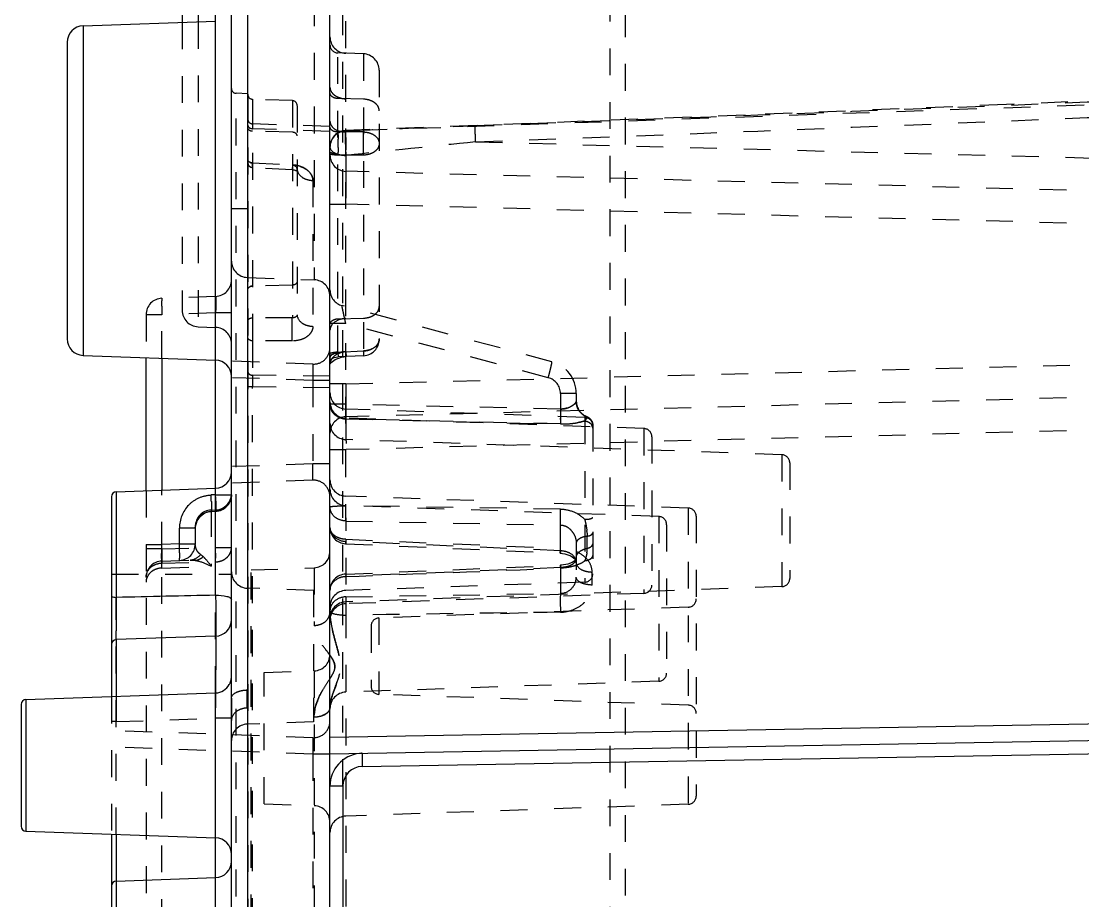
# Model space of a CAD drawing. Header units: millimetres. Extents: x -1265 to 1982, y -12197 to 1934.
# Drawn here: x 501.8 to 566.4, y -27.3 to 26.3 of the extents above; entities that cross this region are included whole.
import ezdxf

# ---------------------------------------------------------------- set-up
doc = ezdxf.new("R2010")
doc.units = ezdxf.units.MM
doc.header["$LTSCALE"] = 16.335
doc.linetypes.add('HIDDEN', pattern=[0.2, 0.1, -0.1])
doc.layers.get('0').update_dxf_attribs({"linetype": 'CONTINUOUS'})
doc.layers.add('DEFAULT_2', color=8, linetype='HIDDEN')

msp = doc.modelspace()

# ---------------------------------------------------------------- linework, layer by layer
at = {"color": 7, "linetype": 'Continuous'}
for p, q in [((520.598, -133.13), (520.598, 283.87)), ((514.598, -94.748), (514.598, 282.739)), ((515.572, 276.741), (515.572, -88.75)), ((512.563, 33.749), (512.563, 26.248)), ((513.633, -8.667), (513.633, 33.786)), ((511.598, 32.751), (511.598, 26.215)), ((505.563, 26.004), (513.633, 26.286)), ((505.563, 26.004), (505.563, 5.937)), ((504.598, 25.006), (504.598, 6.935)), ((505.563, 5.937), (513.633, 5.655)), ((509.398, -2.306), (509.398, 5.803)), ((510.363, 5.769), (510.363, -2.273)), ((507.587, -2.37), (513.633, -2.158)), ((507.587, -2.37), (507.587, -8.803)), ((507.298, -2.671), (507.298, -14.838)), ((513.633, -11.158), (507.587, -11.37)), ((502.087, -15.02), (513.633, -14.616)), ((513.633, -29.352), (513.633, -14.616)), ((501.798, -15.318), (501.798, -22.741)), ((502.087, -15.02), (502.087, -23.04)), ((597.633, -15.985), (520.598, -17.33)), ((520.598, -18.33), (597.633, -16.985)), ((522.563, -19.095), (597.633, -17.785)), ((521.384, -20.295), (520.598, -20.295)), ((521.384, -20.295), (521.384, -88.867)), ((502.087, -23.04), (513.633, -23.443)), ((507.298, -23.222), (507.298, -99.885)), ((507.587, -23.232), (507.587, -29.465)), ((507.587, -26.08), (513.633, -25.868))]:
    msp.add_line(p, q, dxfattribs=at)
for centre, radius, start, end in [((505.598, 25.005), 1, 92, 180), ((505.598, 6.936), 1, 180, 268), ((513.598, 4.655), 1, 0, 88), ((513.598, -1.159), 1, 272, 360), ((507.598, -2.669), 0.3, 92, 180), ((789.312, -10.833), 281.732, 179.58705, 179.73696), ((761.883, -10.737), 254.303, 179.73032, 179.89045), ((635.189, -10.545), 127.609, 179.8677, 180.1325), ((513.598, -10.159), 1, 272, 360), ((507.598, -11.669), 0.3, 91.99987, 179.99581), ((1577.192, -12.961), 1069.609, 179.96589, 180.099994), ((19.082, -12.218), 494.565, 359.72194, 359.88404), ((513.598, -13.617), 1, 272, 330.66667), ((502.098, -15.319), 0.3, 92, 180), ((522.598, -20.295), 2, 96.06644, 179.99492), ((522.584, -20.295), 1.2, 90.99676, 179.99676), ((502.098, -22.74), 0.3, 180, 268), ((513.598, -24.442), 1, 0, 88), ((513.598, -24.869), 1, 272, 360), ((507.598, -26.379), 0.3, 92, 180)]:
    msp.add_arc(centre, radius, start, end, dxfattribs=at)
for points, knots in [([(507.298, -8.718), (507.298, -8.73), (507.328, -8.759), (507.424, -8.793), (507.518, -8.802), (507.587, -8.803)], [0, 0, 0, 0, 0.120116, 0.339665, 1, 1, 1, 1]), ([(513.633, -8.667), (513.862, -8.669), (514.178, -8.696), (514.491, -8.79), (514.598, -8.875), (514.598, -8.913)], [0, 0, 0, 0, 0.670023, 0.888518, 1, 1, 1, 1]), ([(513.633, -8.667), (513.636, -8.816), (513.642, -9.117), (513.649, -9.561), (513.654, -9.984), (513.655, -10.365), (513.654, -10.647), (513.652, -10.836), (513.65, -10.948), (513.646, -11.033), (513.644, -11.102), (513.637, -11.132), (513.637, -11.159), (513.633, -11.159)], [0, 0, 0, 0, 0.180109, 0.361528, 0.534211, 0.689543, 0.819644, 0.873009, 0.917696, 0.9531, 0.978735, 0.99438, 1, 1, 1, 1]), ([(507.583, -11.229), (507.583, -11.203), (507.581, -11.074), (507.581, -10.945), (507.581, -10.841)], [0, 0, 0, 0, 0.195086, 1, 1, 1, 1]), ([(507.587, -11.37), (507.586, -11.37), (507.588, -11.378), (507.586, -11.386), (507.587, -11.407), (507.585, -11.447), (507.585, -11.518), (507.585, -11.624), (507.584, -11.759), (507.584, -11.923), (507.583, -12.115), (507.583, -12.251), (507.583, -12.324)], [0, 0, 0, 0, 0.004075, 0.01623, 0.036427, 0.064616, 0.144769, 0.256283, 0.398629, 0.57079, 0.771627, 1, 1, 1, 1]), ([(513.633, -11.158), (513.636, -11.158), (513.633, -11.178), (513.639, -11.198), (513.638, -11.246), (513.64, -11.305), (513.641, -11.384), (513.643, -11.519), (513.645, -11.728), (513.646, -12.023), (513.647, -12.375), (513.647, -12.78), (513.647, -13.067), (513.647, -13.219)], [0, 0, 0, 0, 0.004473, 0.017545, 0.039079, 0.068887, 0.106776, 0.15255, 0.266971, 0.410582, 0.581812, 0.779077, 1, 1, 1, 1]), ([(522.563, -18.295), (522.562, -18.295), (522.562, -18.303), (522.56, -18.312), (522.56, -18.332), (522.558, -18.371), (522.557, -18.438), (522.557, -18.538), (522.558, -18.662), (522.559, -18.85), (522.561, -18.997), (522.563, -19.095)], [0, 0, 0, 0, 0.004999, 0.019229, 0.042669, 0.075191, 0.166913, 0.293241, 0.451112, 0.629887, 1, 1, 1, 1])]:
    msp.add_open_spline(points, degree=3, knots=knots, dxfattribs=at)
msp.add_open_spline([(513.633, -8.667), (511.618, -8.713), (509.603, -8.759), (507.587, -8.803)], degree=3, dxfattribs=at)
at = {"layer": 'DEFAULT_2', "color": 8, "linetype": 'HIDDEN'}
for p, q in [((521.58, -112.561), (521.563, 212.786)), ((537.633, 50.769), (537.633, -53.43)), ((538.598, -53.09), (538.598, 50.836)), ((521.384, -20.295), (521.384, 39.636)), ((519.633, 30.891), (519.633, 10.54)), ((511.598, 26.215), (511.598, 8.68)), ((512.563, 26.248), (512.563, 7.682)), ((522.633, 24.299), (521.08, 24.353)), ((521.08, 6.133), (521.08, 24.353)), ((522.633, 24.299), (522.633, 6.21)), ((523.598, 23.3), (523.598, 6.917)), ((515.598, 21.87), (514.887, 21.895)), ((514.887, -102.155), (514.887, 21.895)), ((515.598, 21.854), (515.598, -102.115)), ((518.308, 21.45), (515.887, 21.535)), ((515.887, 21.535), (515.887, 8.231)), ((518.308, 21.45), (518.308, 8.231)), ((522.633, 21.538), (521.08, 21.576)), ((576.315, 21.514), (521.563, 19.602)), ((518.598, 21.134), (518.598, 8.412)), ((545.875, 20.569), (521.558, 19.628)), ((520.598, 19.87), (515.887, 20.035)), ((520.598, 19.578), (515.887, 19.742)), ((518.308, 19.523), (515.887, 19.583)), ((522.633, 19.544), (521.08, 19.544)), ((521.563, 19.624), (521.558, 19.628)), ((529.445, 19.937), (529.448, 19.928)), ((529.465, 18.939), (598.103, 17.141)), ((522.633, 18.131), (521.08, 18.131)), ((515.598, 17.663), (515.645, 17.501)), ((515.645, 17.501), (515.772, 17.391)), ((515.887, 17.656), (515.883, 17.363)), ((515.887, 17.656), (515.883, 17.363)), ((515.883, 17.363), (515.887, 17.656)), ((515.883, 17.363), (515.887, 17.656)), ((515.887, 17.656), (518.308, 17.536)), ((518.308, 17.536), (518.294, 17.244)), ((515.772, 17.391), (515.883, 17.363)), ((518.294, 17.244), (515.883, 17.363)), ((518.294, 17.244), (518.467, 17.217)), ((518.467, 17.217), (518.609, 17.158)), ((518.586, 17.17), (518.629, 17.144)), ((518.609, 17.158), (518.638, 17.136)), ((598.106, 15.141), (521.572, 17.145)), ((519.563, 16.587), (519.563, 7.705)), ((515.598, 14.87), (514.598, 14.87)), ((520.598, 15.145), (521.572, 15.145)), ((598.106, 13.141), (521.572, 15.145)), ((515.563, 10.682), (519.633, 10.54)), ((518.308, 10.218), (515.887, 10.158)), ((513.633, 9.529), (510.363, 9.414)), ((510.363, 8.415), (509.398, 8.415)), ((509.398, 8.415), (509.398, 5.803)), ((513.633, 8.529), (510.363, 8.415)), ((510.363, 5.769), (510.363, 8.415)), ((514.598, 8.529), (513.633, 8.529)), ((534.116, 5.543), (521.339, 8.966)), ((518.308, 8.231), (515.887, 8.231)), ((521.563, 7.88), (520.598, 7.88)), ((521.08, 8.165), (522.633, 8.203)), ((533.892, 4.577), (521.563, 7.88)), ((512.563, 7.682), (513.633, 7.644)), ((518.308, 6.817), (515.887, 6.817)), ((515.887, 6.817), (515.887, 4.731)), ((520.853, 5.802), (521.095, 5.841)), ((521.08, 6.133), (522.633, 6.21)), ((521.08, 6.133), (521.095, 5.841)), ((522.647, 5.918), (521.095, 5.841)), ((521.563, 6.157), (521.577, 5.865)), ((521.572, 4.195), (598.106, 6.199)), ((522.633, 6.21), (522.647, 5.918)), ((519.563, 5.406), (514.598, 5.58)), ((520.577, 5.652), (520.598, 5.674)), ((520.581, 5.658), (520.577, 5.652)), ((519.563, 4.407), (514.598, 4.58)), ((520.598, 4.663), (515.887, 4.731)), ((515.887, 4.024), (515.598, 4.024)), ((520.598, 3.956), (515.887, 4.024)), ((515.887, -84.284), (515.887, 4.024)), ((520.598, 4.407), (519.563, 4.407)), ((519.563, 4.407), (519.563, -0.666)), ((521.572, 4.195), (520.598, 4.195)), ((598.106, 4.2), (521.572, 2.196)), ((535.598, 3.611), (534.633, 3.611)), ((534.633, 3.611), (534.633, 2.67)), ((535.598, 3.611), (535.598, 3.124)), ((521.563, 2.957), (520.598, 2.957)), ((534.633, 2.67), (521.563, 2.957)), ((536.115, 2.162), (521.563, 2.67)), ((539.715, 1.48), (521.563, 2.113)), ((598.103, 2.2), (521.58, 0.196)), ((536.115, 2.162), (536.115, -7.871)), ((536.265, 2.203), (536.265, 2.185)), ((536.598, 1.716), (536.598, -7.362)), ((539.715, 1.48), (539.715, -8.554)), ((548.115, -0.113), (521.563, 0.814)), ((540.198, 0.98), (540.198, -8.054)), ((520.598, 0.196), (521.58, 0.196)), ((548.115, -0.113), (548.115, -8.147)), ((548.598, -0.613), (548.598, -7.647)), ((519.563, -0.666), (514.598, -0.84)), ((520.598, -0.666), (519.563, -0.666)), ((519.563, -1.666), (514.598, -1.839)), ((509.398, -2.306), (509.398, -50.673)), ((510.363, -5.839), (510.363, -2.273)), ((513.633, -2.555), (513.363, -2.565)), ((513.633, -2.555), (514.598, -2.555)), ((542.415, -3.363), (521.563, -2.635)), ((540.615, -3.875), (521.563, -3.209)), ((534.633, -3.424), (521.563, -3.225)), ((513.363, -3.481), (513.633, -3.471)), ((513.363, -3.481), (513.363, -6.906)), ((513.366, -3.564), (513.363, -3.561)), ((513.366, -3.564), (513.636, -3.554)), ((513.366, -3.564), (513.366, -3.564)), ((513.636, -3.554), (513.633, -3.551)), ((540.615, -3.875), (540.615, -13.908)), ((542.415, -3.363), (542.415, -21.397)), ((542.898, -3.862), (542.898, -20.898)), ((512.398, -4.48), (512.398, -5.549)), ((521.563, -4.149), (534.633, -4.394)), ((534.633, -5.964), (534.633, -4.394)), ((541.098, -4.374), (541.098, -13.409)), ((512.398, -4.577), (511.433, -4.577)), ((511.433, -5.549), (511.433, -4.577)), ((536.265, -5.81), (536.265, -5.071)), ((509.398, -5.586), (510.363, -5.586)), ((511.433, -5.549), (510.363, -5.586)), ((510.363, -5.839), (513.633, -5.773)), ((511.433, -5.549), (512.398, -5.549)), ((514.598, -5.773), (513.633, -5.773)), ((521.554, -5.534), (534.624, -6.105)), ((521.563, -5.264), (534.633, -5.812)), ((534.633, -5.964), (521.563, -5.392)), ((535.598, -5.485), (535.598, -7.579)), ((510.363, -5.839), (509.398, -5.839)), ((510.363, -6.586), (512.078, -6.526)), ((510.363, -6.709), (513.633, -6.641)), ((510.363, -51.674), (510.363, -6.709)), ((510.363, -7.013), (513.363, -6.906)), ((515.798, -7.13), (519.633, -6.996)), ((519.633, -6.996), (519.633, -10.529)), ((521.557, -7.383), (534.626, -6.844)), ((534.633, -6.986), (521.563, -7.525)), ((534.633, -6.986), (534.626, -6.844)), ((534.626, -6.844), (534.633, -7.022)), ((534.633, -6.986), (534.633, -8.555)), ((507.298, -7.38), (514.598, -7.38)), ((515.798, -48.13), (515.798, -7.13)), ((521.557, -7.383), (521.563, -7.524)), ((536.563, -8.049), (536.563, -7.258)), ((519.598, -8.38), (515.563, -8.239)), ((519.598, -8.38), (519.598, -16.38)), ((536.115, -7.871), (521.563, -8.38)), ((548.115, -8.147), (521.563, -9.074)), ((507.587, -23.232), (507.587, -8.803)), ((513.633, -14.616), (513.633, -8.667)), ((539.715, -8.554), (521.563, -9.188)), ((521.563, -8.768), (534.633, -8.555)), ((542.415, -9.397), (523.58, -10.054)), ((523.58, -10.054), (523.58, -14.705)), ((523.098, -10.552), (523.098, -14.207)), ((516.598, -13.38), (519.633, -13.274)), ((516.598, -21.38), (516.598, -13.38)), ((519.633, -13.274), (519.633, -57.486)), ((540.615, -13.908), (521.563, -14.574)), ((507.298, -14.838), (507.298, -23.222)), ((515.563, -15.536), (515.563, -14.438)), ((542.415, -15.363), (523.58, -14.705)), ((507.587, -16.367), (513.633, -16.155)), ((514.598, -16.155), (513.633, -16.155)), ((507.587, -16.367), (507.298, -16.367)), ((519.598, -16.38), (515.563, -16.521)), ((519.563, -17.344), (507.298, -16.915)), ((519.563, -18.343), (507.298, -17.915)), ((520.598, -18.343), (519.563, -18.343)), ((519.563, -18.343), (519.563, -34.416)), ((516.598, -21.38), (519.633, -21.486)), ((542.415, -21.397), (521.563, -22.125))]:
    msp.add_line(p, q, dxfattribs=at)
for points in [[(575.32, 21.791), (561.793, 21.212), (545.875, 20.569)], [(518.294, 17.244), (518.425, 17.227), (518.586, 17.17)], [(518.629, 17.144), (518.644, 17.131), (518.618, 17.179), (518.598, 17.293)], [(518.638, 17.136), (518.643, 17.132), (518.615, 17.188), (518.598, 17.293)], [(520.907, 5.692), (521.297, 5.829), (521.577, 5.865)], [(520.598, 5.744), (520.595, 5.71), (520.581, 5.658)], [(520.598, 5.674), (520.646, 5.711), (520.853, 5.802)], [(520.598, 5.403), (520.599, 5.408), (520.663, 5.512), (520.907, 5.692)], [(512.398, -4.579), (512.402, -4.488), (512.502, -4.13), (512.707, -3.847), (512.978, -3.659), (513.272, -3.573), (513.366, -3.564)], [(534.624, -6.105), (534.908, -6.141), (535.271, -6.273), (535.508, -6.461), (535.593, -6.641), (535.598, -6.707)], [(535.598, -6.364), (535.591, -6.422), (535.566, -6.486), (535.5, -6.566), (535.347, -6.671), (535.074, -6.777), (534.689, -6.841), (534.626, -6.844)]]:
    msp.add_lwpolyline(points, dxfattribs=at)
for centre, radius, start, end in [((521.598, 25.336), 1, 180, 268), ((521.098, 24.853), 0.5, 180, 268), ((522.598, 23.3), 1, 0, 88), ((514.898, 22.195), 0.3, 180, 268), ((515.898, 21.835), 0.3, 180, 268), ((518.298, 21.15), 0.3, 0, 88), ((154.294, 10192.595), 10179.583, 272.1120294, 272.3703957), ((264.86, 7144.678), 7130.65, 272.1266249, 272.4952686), ((515.898, 20.335), 0.3, 180, 268), ((521.598, 18.629), 1, 92.30272, 180.24916), ((521.598, 18.603), 1, 92, 180), ((513.65, 19.181), 7.439, 2.23124, 2.7994), ((502.375, 18.838), 18.72, 359.25195, 0.82302), ((671.322, -1377.135), 1403.261, 95.801982, 96.126121), ((521.598, 18.144), 1, 180, 268.5), ((518.218, 15.712), 1.826, 77.79798, 87.16979), ((518.252, 17.13), 0.411, 60.66111, 71.40233), ((518.242, 15.819), 1.717, 71.30264, 77.83644), ((515.598, 11.681), 1, 180, 268), ((513.598, 10.528), 1, 272, 360), ((519.598, 9.54), 1, 0, 88), ((521.598, 9.932), 1, 180, 255), ((510.398, 8.415), 1, 92, 180), ((512.598, 8.681), 1, 180, 268), ((580.541, 7.524), 64.658, 179.77084, 180.22916), ((570.286, 7.567), 54.402, 179.50931, 179.7733), ((550.957, 7.731), 35.073, 179.1835, 179.50601), ((513.598, 6.645), 1, 0, 88), ((555.823, 7.383), 39.94, 180.16795, 180.81075), ((522.598, 6.917), 1, 272.82728, 360), ((519.598, 6.406), 1, 268, 360), ((521.174, 4.089), 2.046, 97.24157, 106.35301), ((521.185, 4.016), 2.12, 92.82506, 97.2846), ((533.598, 3.611), 2, 0, 75), ((581.887, 4.378), 66.001, 179.69326, 180.30674), ((565.684, 4.446), 49.797, 179.67184, 179.91038), ((533.633, 3.611), 1, 360, 75), ((603.321, 4.406), 87.434, 179.92311, 180.25034), ((521.598, 3.67), 1, 180, 268), ((521.598, 3.113), 1, 180, 268), ((521.454, 2.974), 0.858, 199.44432, 211.95656), ((549.158, 2.366), 27.601, 178.77404, 179.37526), ((545.661, 2.406), 24.104, 179.37925, 179.55182), ((562.176, 2.052), 27.55, 178.71471, 178.99497), ((536.598, 3.146), 1, 180, 250.52878), ((521.598, 1.196), 1, 91.5, 180), ((559.062, 2.093), 24.436, 178.96294, 179.73162), ((536.098, 1.663), 0.5, 0, 88), ((532.795, 4.366), 4.112, 323.84576, 324.52973), ((533.554, 3.826), 3.181, 324.51176, 325.52855), ((536.58, 3.077), 0.946, 243.52741, 250.52765), ((536.1, 1.715), 0.498, 0.06001, 70.6651), ((521.598, 1.814), 1, 180, 268), ((534.758, 7.028), 5.269, 268.63672, 274.652), ((534.765, 6.928), 5.169, 274.66069, 280.5026), ((536.096, 1.445), 0.503, 14.53542, 29.68591), ((539.698, 0.98), 0.5, 0, 88), ((548.098, -0.613), 0.5, 0, 88), ((519.598, -2.665), 1, 0, 92), ((521.598, -1.635), 1, 180, 268), ((486.127, -3.598), 27.255, 1.34518, 2.17128), ((513.598, -2.472), 1, 272, 360), ((486.357, -3.588), 27.296, 1.34517, 2.16989), ((513.598, -2.555), 1, 272.15282, 0.01698), ((521.598, -2.21), 1, 180, 268), ((513.45, -4.577), 2.018, 136.18352, 180.00218), ((513.398, -4.48), 1, 92, 180), ((540.598, -4.374), 0.5, 0, 88), ((542.398, -3.863), 0.5, 0, 88), ((521.598, -4.535), 1, 179.99967, 267.51122), ((533.031, -5.123), 3.236, 4.1502, 6.95869), ((511.398, -5.549), 1, 272, 360), ((534.436, -5.81), 1.828, 351.01162, 0.00639), ((519.598, -5.996), 1, 272, 360), ((510.398, -7.585), 1, 92, 180), ((562.481, -14.81), 27.619, 162.54182, 162.67087), ((510.205, -7.892), 0.81, 146.03982, 158.99939), ((515.598, -7.239), 1, 180, 268), ((521.598, -8.382), 1, 92.34439, 180.00032), ((536.098, -7.372), 0.5, 272, 360), ((548.098, -7.647), 0.5, 272, 360), ((521.598, -9.379), 1, 92, 180), ((539.698, -8.054), 0.5, 272, 360), ((542.398, -8.897), 0.5, 272, 360), ((521.598, -10.073), 1, 92, 180), ((521.598, -10.187), 1, 92, 180), ((525.166, -9.551), 4.575, 186.65012, 187.63258), ((523.598, -10.554), 0.5, 92, 180), ((519.598, -12.274), 1, 272, 360), ((540.598, -13.409), 0.5, 272, 360), ((513.598, -13.617), 1, 330.66667, 360), ((523.598, -14.205), 0.5, 180, 268), ((-163.656, -11.428), 677.306, 359.600103, 359.730186), ((521.598, -15.573), 1, 92, 180), ((542.398, -15.863), 0.5, 0, 88), ((515.598, -17.52), 1, 92, 180), ((519.598, -16.344), 1, 268, 360), ((522.598, -20.295), 2, 90.99491, 96.06644), ((542.398, -20.897), 0.5, 272, 360), ((519.598, -22.485), 1, 0, 88), ((521.598, -23.124), 1, 92, 180)]:
    msp.add_arc(centre, radius, start, end, dxfattribs=at)
for points, knots in [([(520.598, 22.271), (520.598, 22.179), (520.656, 21.983), (520.879, 21.755), (521.195, 21.606), (521.438, 21.567), (521.563, 21.564)], [0, 0, 0, 0, 0.209914, 0.445031, 0.712165, 1, 1, 1, 1]), ([(521.08, 21.576), (521.018, 21.577), (520.897, 21.597), (520.738, 21.671), (520.627, 21.785), (520.598, 21.883), (520.598, 21.929)], [0, 0, 0, 0, 0.287835, 0.554969, 0.790086, 1, 1, 1, 1]), ([(523.598, 20.831), (523.598, 20.922), (523.54, 21.118), (523.317, 21.347), (523, 21.496), (522.758, 21.534), (522.633, 21.538)], [0, 0, 0, 0, 0.209914, 0.445031, 0.712165, 1, 1, 1, 1]), ([(520.598, 20.203), (520.598, 20.113), (520.656, 19.921), (520.88, 19.7), (521.198, 19.568), (521.438, 19.541), (521.563, 19.544)], [0, 0, 0, 0, 0.210962, 0.443516, 0.709347, 1, 1, 1, 1]), ([(515.598, 19.954), (515.598, 19.897), (515.66, 19.807), (515.778, 19.756), (515.851, 19.743), (515.887, 19.742)], [0, 0, 0, 0, 0.438339, 0.717111, 1, 1, 1, 1]), ([(515.639, 19.848), (515.633, 19.856), (515.611, 19.887), (515.598, 19.926), (515.598, 19.954)], [0, 0, 0, 0, 0.274315, 1, 1, 1, 1]), ([(515.887, 19.583), (515.816, 19.585), (515.683, 19.615), (515.598, 19.738), (515.598, 19.795)], [0, 0, 0, 0, 0.559176, 1, 1, 1, 1]), ([(515.887, 20), (515.887, 20.009), (515.891, 20.016), (515.884, 20.035), (515.887, 20.035)], [0, 0, 0, 0, 0.745963, 1, 1, 1, 1]), ([(515.887, 20.035), (515.886, 20.035), (515.889, 20.024), (515.885, 20.013), (515.887, 19.987), (515.886, 19.939), (515.887, 19.855), (515.887, 19.783), (515.887, 19.742)], [0, 0, 0, 0, 0.01705, 0.067351, 0.149718, 0.262938, 0.577068, 1, 1, 1, 1]), ([(518.598, 19.311), (518.598, 19.368), (518.513, 19.491), (518.38, 19.521), (518.308, 19.523)], [0, 0, 0, 0, 0.440824, 1, 1, 1, 1]), ([(521.563, 19.624), (521.312, 19.615), (520.8, 19.393), (520.597, 18.874), (520.598, 18.626)], [0, 0, 0, 0, 0.503107, 1, 1, 1, 1]), ([(520.668, 19.687), (520.657, 19.7), (520.618, 19.75), (520.598, 19.815), (520.598, 19.862)], [0, 0, 0, 0, 0.261892, 1, 1, 1, 1]), ([(521.08, 19.544), (521.039, 19.542), (520.893, 19.548), (520.739, 19.607), (520.668, 19.687)], [0, 0, 0, 0, 0.277904, 1, 1, 1, 1]), ([(521.084, 19.471), (521.085, 19.444), (521.089, 19.323), (521.092, 19.201), (521.093, 19.107)], [0, 0, 0, 0, 0.221528, 1, 1, 1, 1]), ([(521.558, 19.628), (521.555, 19.628), (521.549, 19.617), (521.542, 19.583), (521.533, 19.495), (521.529, 19.348), (521.528, 19.227), (521.528, 19.158)], [0, 0, 0, 0, 0.018156, 0.060364, 0.240068, 0.559051, 1, 1, 1, 1]), ([(521.563, 19.624), (522.219, 19.65), (524.848, 19.753), (527.476, 19.854), (529.448, 19.928)], [0, 0, 0, 0, 0.249753, 1, 1, 1, 1]), ([(522.633, 19.544), (522.758, 19.541), (523, 19.503), (523.317, 19.354), (523.54, 19.125), (523.598, 18.929), (523.598, 18.838)], [0, 0, 0, 0, 0.287835, 0.554969, 0.790086, 1, 1, 1, 1]), ([(522.633, 18.131), (522.644, 18.366), (522.65, 18.838), (522.644, 19.309), (522.633, 19.544)], [0, 0, 0, 0, 0.499988, 1, 1, 1, 1]), ([(529.465, 18.938), (529.46, 19.067), (529.454, 19.257), (529.447, 19.5), (529.443, 19.654), (529.441, 19.776), (529.441, 19.856), (529.442, 19.899), (529.442, 19.921), (529.444, 19.93), (529.444, 19.937), (529.445, 19.937)], [0, 0, 0, 0, 0.388607, 0.570106, 0.727693, 0.85126, 0.936694, 0.965418, 0.985056, 0.99624, 1, 1, 1, 1]), ([(521.528, 19.158), (521.528, 19.065), (521.535, 18.716), (521.55, 18.368), (521.569, 18.113)], [0, 0, 0, 0, 0.266125, 1, 1, 1, 1]), ([(523.598, 18.838), (523.598, 18.746), (523.54, 18.55), (523.317, 18.322), (523, 18.173), (522.758, 18.134), (522.633, 18.131)], [0, 0, 0, 0, 0.209914, 0.445031, 0.712165, 1, 1, 1, 1]), ([(520.598, 18.629), (520.598, 18.476), (520.793, 18.297), (521.036, 18.2), (521.266, 18.136), (521.448, 18.115), (521.569, 18.113)], [0, 0, 0, 0, 0.391307, 0.533603, 0.687857, 1, 1, 1, 1]), ([(520.598, 18.31), (520.672, 18.281), (520.983, 18.174), (521.314, 18.131), (521.563, 18.131)], [0, 0, 0, 0, 0.242103, 1, 1, 1, 1]), ([(521.08, 18.131), (520.958, 18.131), (520.795, 18.145), (520.637, 18.179), (520.598, 18.188)], [0, 0, 0, 0, 0.753771, 1, 1, 1, 1]), ([(521.093, 18.593), (521.093, 18.549), (521.09, 18.395), (521.086, 18.241), (521.08, 18.131)], [0, 0, 0, 0, 0.286011, 1, 1, 1, 1]), ([(521.569, 18.113), (521.568, 17.979), (521.567, 17.79), (521.566, 17.553), (521.566, 17.413), (521.567, 17.302), (521.567, 17.228), (521.569, 17.185), (521.569, 17.163), (521.571, 17.153), (521.57, 17.145), (521.572, 17.145)], [0, 0, 0, 0, 0.414618, 0.587367, 0.732496, 0.847919, 0.931714, 0.961335, 0.982639, 0.995534, 1, 1, 1, 1]), ([(515.887, 17.656), (515.851, 17.657), (515.778, 17.67), (515.66, 17.72), (515.598, 17.811), (515.598, 17.868)], [0, 0, 0, 0, 0.282889, 0.561661, 1, 1, 1, 1]), ([(519.563, 16.587), (519.563, 16.707), (519.487, 16.964), (519.198, 17.266), (518.788, 17.471), (518.472, 17.528), (518.308, 17.536)], [0, 0, 0, 0, 0.209776, 0.4458, 0.713056, 1, 1, 1, 1]), ([(518.308, 17.536), (518.346, 17.531), (518.469, 17.498), (518.598, 17.386), (518.598, 17.293)], [0, 0, 0, 0, 0.291619, 1, 1, 1, 1]), ([(518.598, 17.293), (518.598, 17.312), (518.579, 17.395), (518.509, 17.456), (518.453, 17.488)], [0, 0, 0, 0, 0.220956, 1, 1, 1, 1]), ([(518.598, 17.293), (518.598, 17.105), (518.802, 16.802), (519.198, 16.633), (519.441, 16.59), (519.563, 16.587)], [0, 0, 0, 0, 0.436616, 0.715769, 1, 1, 1, 1]), ([(518.792, 17.445), (518.83, 17.432), (518.973, 17.378), (519.108, 17.302), (519.198, 17.234)], [0, 0, 0, 0, 0.259874, 1, 1, 1, 1]), ([(519.198, 17.234), (519.306, 17.153), (519.487, 16.963), (519.563, 16.707), (519.563, 16.587)], [0, 0, 0, 0, 0.529399, 1, 1, 1, 1]), ([(521.572, 17.145), (521.568, 17.145), (521.571, 17.124), (521.565, 17.102), (521.566, 17.05), (521.563, 16.985), (521.562, 16.901), (521.561, 16.758), (521.561, 16.541), (521.561, 16.242), (521.564, 15.901), (521.567, 15.53), (521.57, 15.275), (521.572, 15.145)], [0, 0, 0, 0, 0.005127, 0.019926, 0.044107, 0.077307, 0.119156, 0.16928, 0.292857, 0.444367, 0.617431, 0.804994, 1, 1, 1, 1]), ([(518.598, 10.43), (518.598, 10.373), (518.513, 10.249), (518.38, 10.219), (518.308, 10.218)], [0, 0, 0, 0, 0.440824, 1, 1, 1, 1]), ([(515.598, 9.946), (515.598, 10.002), (515.683, 10.126), (515.816, 10.156), (515.887, 10.158)], [0, 0, 0, 0, 0.440824, 1, 1, 1, 1]), ([(510.363, 9.414), (510.361, 9.414), (510.359, 9.405), (510.355, 9.383), (510.351, 9.325), (510.349, 9.236), (510.348, 9.112), (510.349, 8.963), (510.353, 8.727), (510.359, 8.542), (510.363, 8.415)], [0, 0, 0, 0, 0.005945, 0.02082, 0.077925, 0.170094, 0.29422, 0.445447, 0.618576, 1, 1, 1, 1]), ([(513.633, 9.529), (513.635, 9.529), (513.637, 9.519), (513.641, 9.497), (513.644, 9.439), (513.647, 9.35), (513.647, 9.227), (513.646, 9.078), (513.642, 8.842), (513.637, 8.657), (513.633, 8.529)], [0, 0, 0, 0, 0.005863, 0.020803, 0.07813, 0.169929, 0.293308, 0.44464, 0.617565, 1, 1, 1, 1]), ([(518.598, 8.412), (518.598, 8.358), (518.507, 8.243), (518.377, 8.225), (518.308, 8.231)], [0, 0, 0, 0, 0.438059, 1, 1, 1, 1]), ([(518.598, 8.412), (518.598, 8.224), (518.802, 7.921), (519.198, 7.752), (519.441, 7.708), (519.563, 7.705)], [0, 0, 0, 0, 0.436616, 0.715769, 1, 1, 1, 1]), ([(521.563, 7.88), (521.531, 8.017), (521.485, 8.216), (521.429, 8.471), (521.395, 8.634), (521.368, 8.768), (521.351, 8.86), (521.342, 8.914), (521.338, 8.943), (521.337, 8.955), (521.337, 8.967), (521.339, 8.966)], [0, 0, 0, 0, 0.379778, 0.552501, 0.704534, 0.829444, 0.922807, 0.95644, 0.980737, 0.995264, 1, 1, 1, 1]), ([(522.633, 8.203), (522.758, 8.206), (523, 8.245), (523.317, 8.394), (523.54, 8.622), (523.598, 8.818), (523.598, 8.91)], [0, 0, 0, 0, 0.287835, 0.554969, 0.790086, 1, 1, 1, 1]), ([(515.598, 8.019), (515.598, 8.075), (515.66, 8.166), (515.778, 8.217), (515.851, 8.23), (515.887, 8.231)], [0, 0, 0, 0, 0.438339, 0.717111, 1, 1, 1, 1]), ([(515.887, 8.231), (515.886, 8.123), (515.882, 7.652), (515.882, 7.18), (515.887, 6.817)], [0, 0, 0, 0, 0.229262, 1, 1, 1, 1]), ([(518.308, 6.817), (518.297, 7.053), (518.291, 7.524), (518.297, 7.995), (518.308, 8.231)], [0, 0, 0, 0, 0.500001, 1, 1, 1, 1]), ([(520.598, 7.811), (520.598, 7.857), (520.627, 7.955), (520.738, 8.069), (520.897, 8.144), (521.018, 8.163), (521.08, 8.165)], [0, 0, 0, 0, 0.209914, 0.445031, 0.712165, 1, 1, 1, 1]), ([(520.726, 7.816), (520.706, 7.791), (520.636, 7.688), (520.598, 7.561), (520.598, 7.47)], [0, 0, 0, 0, 0.264596, 1, 1, 1, 1]), ([(521.563, 8.177), (521.479, 8.175), (521.174, 8.14), (520.865, 7.992), (520.726, 7.816)], [0, 0, 0, 0, 0.27304, 1, 1, 1, 1]), ([(519.563, 7.705), (519.563, 7.587), (519.488, 7.333), (519.197, 7.043), (518.785, 6.858), (518.471, 6.817), (518.308, 6.817)], [0, 0, 0, 0, 0.210468, 0.444453, 0.710724, 1, 1, 1, 1]), ([(515.887, 6.817), (515.851, 6.818), (515.778, 6.831), (515.66, 6.882), (515.598, 6.973), (515.598, 7.029)], [0, 0, 0, 0, 0.282889, 0.561661, 1, 1, 1, 1]), ([(523.598, 6.917), (523.598, 6.825), (523.54, 6.629), (523.317, 6.401), (523, 6.252), (522.758, 6.213), (522.633, 6.21)], [0, 0, 0, 0, 0.209914, 0.445031, 0.712165, 1, 1, 1, 1]), ([(523.47, 6.57), (523.49, 6.596), (523.56, 6.699), (523.598, 6.825), (523.598, 6.917)], [0, 0, 0, 0, 0.264596, 1, 1, 1, 1]), ([(521.563, 6.157), (521.478, 6.153), (521.148, 6.122), (520.823, 6.032), (520.598, 5.93)], [0, 0, 0, 0, 0.255535, 1, 1, 1, 1]), ([(520.598, 5.744), (520.598, 5.842), (520.7, 5.994), (520.895, 6.097), (521.017, 6.127), (521.08, 6.133)], [0, 0, 0, 0, 0.440617, 0.711795, 1, 1, 1, 1]), ([(521.087, 6.034), (521.05, 6.017), (520.916, 5.946), (520.796, 5.846), (520.729, 5.758)], [0, 0, 0, 0, 0.266455, 1, 1, 1, 1]), ([(521.563, 6.157), (521.521, 6.154), (521.358, 6.134), (521.198, 6.086), (521.087, 6.034)], [0, 0, 0, 0, 0.254509, 1, 1, 1, 1]), ([(522.633, 6.21), (522.675, 6.211), (522.84, 6.223), (523.004, 6.264), (523.118, 6.313)], [0, 0, 0, 0, 0.254746, 1, 1, 1, 1]), ([(519.563, 5.406), (519.561, 5.406), (519.559, 5.397), (519.555, 5.375), (519.551, 5.317), (519.549, 5.228), (519.548, 5.105), (519.549, 4.956), (519.553, 4.72), (519.559, 4.535), (519.563, 4.407)], [0, 0, 0, 0, 0.005863, 0.020803, 0.07813, 0.169929, 0.293308, 0.44464, 0.617565, 1, 1, 1, 1]), ([(520.729, 5.758), (520.708, 5.731), (520.637, 5.625), (520.598, 5.496), (520.598, 5.403)], [0, 0, 0, 0, 0.26595, 1, 1, 1, 1]), ([(533.892, 4.577), (533.923, 4.695), (533.969, 4.871), (534.026, 5.098), (534.061, 5.246), (534.089, 5.367), (534.105, 5.449), (534.113, 5.497), (534.117, 5.521), (534.117, 5.533), (534.117, 5.542), (534.116, 5.543)], [0, 0, 0, 0, 0.37032, 0.548806, 0.706319, 0.832355, 0.92392, 0.956438, 0.979949, 0.994376, 1, 1, 1, 1]), ([(515.598, 4.943), (515.598, 4.887), (515.66, 4.796), (515.778, 4.745), (515.851, 4.732), (515.887, 4.731)], [0, 0, 0, 0, 0.438339, 0.717111, 1, 1, 1, 1]), ([(521.572, 4.195), (521.57, 4.065), (521.567, 3.81), (521.564, 3.44), (521.561, 3.098), (521.561, 2.8), (521.561, 2.583), (521.562, 2.439), (521.563, 2.355), (521.566, 2.291), (521.565, 2.239), (521.571, 2.217), (521.568, 2.196), (521.572, 2.196)], [0, 0, 0, 0, 0.195005, 0.382567, 0.555632, 0.707143, 0.83072, 0.880844, 0.922693, 0.955893, 0.980074, 0.994873, 1, 1, 1, 1]), ([(520.598, 2.957), (520.598, 2.843), (520.651, 2.609), (520.938, 2.216), (521.318, 2.072), (521.563, 2.067)], [0, 0, 0, 0, 0.237961, 0.485327, 1, 1, 1, 1]), ([(521.563, 2.957), (521.559, 2.783), (521.556, 2.486), (521.557, 2.19), (521.563, 2.067)], [0, 0, 0, 0, 0.586203, 1, 1, 1, 1]), ([(521.559, 2.18), (521.559, 2.209), (521.557, 2.348), (521.557, 2.486), (521.558, 2.595)], [0, 0, 0, 0, 0.212277, 1, 1, 1, 1]), ([(534.633, 2.67), (534.629, 2.493), (534.625, 2.189), (534.626, 1.886), (534.633, 1.76)], [0, 0, 0, 0, 0.586049, 1, 1, 1, 1]), ([(534.633, 2.67), (534.755, 2.665), (534.993, 2.7), (535.255, 2.814), (535.423, 2.925), (535.514, 3.002), (535.571, 3.065), (535.598, 3.107), (535.598, 3.124)], [0, 0, 0, 0, 0.330815, 0.63523, 0.765815, 0.874049, 0.953777, 1, 1, 1, 1]), ([(535.598, 3.124), (535.598, 3.121), (535.595, 3.103), (535.584, 3.086), (535.575, 3.074)], [0, 0, 0, 0, 0.182234, 1, 1, 1, 1]), ([(535.684, 2.721), (535.67, 2.754), (535.621, 2.883), (535.598, 3.022), (535.598, 3.124)], [0, 0, 0, 0, 0.258665, 1, 1, 1, 1]), ([(521.079, 2.196), (521.043, 2.215), (520.906, 2.3), (520.79, 2.419), (520.726, 2.52)], [0, 0, 0, 0, 0.256628, 1, 1, 1, 1]), ([(521.563, 2.067), (521.563, 2.075), (521.561, 2.113), (521.56, 2.151), (521.559, 2.18)], [0, 0, 0, 0, 0.219107, 1, 1, 1, 1]), ([(521.572, 2.196), (521.568, 2.196), (521.573, 2.175), (521.567, 2.154), (521.568, 2.102), (521.567, 2.038), (521.567, 1.954), (521.566, 1.809), (521.567, 1.592), (521.569, 1.293), (521.572, 0.951), (521.576, 0.581), (521.579, 0.326), (521.58, 0.196)], [0, 0, 0, 0, 0.004932, 0.019386, 0.04322, 0.076259, 0.118263, 0.168752, 0.29302, 0.444464, 0.617387, 0.805347, 1, 1, 1, 1]), ([(534.626, 2.208), (534.626, 2.161), (534.626, 2.012), (534.627, 1.863), (534.633, 1.76)], [0, 0, 0, 0, 0.313613, 1, 1, 1, 1]), ([(534.633, 1.76), (534.77, 1.757), (535.269, 1.765), (535.767, 1.842), (536.115, 1.94)], [0, 0, 0, 0, 0.274688, 1, 1, 1, 1]), ([(536.115, 1.94), (536.084, 1.931), (535.95, 1.895), (535.813, 1.865), (535.708, 1.846)], [0, 0, 0, 0, 0.23045, 1, 1, 1, 1]), ([(536.265, 2.185), (536.233, 2.196), (536.107, 2.248), (535.992, 2.327), (535.916, 2.397)], [0, 0, 0, 0, 0.243304, 1, 1, 1, 1]), ([(536.115, 1.94), (536.15, 1.987), (536.198, 2.054), (536.246, 2.136), (536.265, 2.171), (536.265, 2.185)], [0, 0, 0, 0, 0.607388, 0.853962, 1, 1, 1, 1]), ([(536.115, 1.94), (536.239, 1.936), (536.491, 1.835), (536.598, 1.582), (536.598, 1.462)], [0, 0, 0, 0, 0.507876, 1, 1, 1, 1]), ([(536.115, 1.94), (536.198, 1.937), (536.365, 1.889), (536.492, 1.768), (536.533, 1.695)], [0, 0, 0, 0, 0.493458, 1, 1, 1, 1]), ([(536.24, 2.125), (536.235, 2.117), (536.215, 2.084), (536.194, 2.051), (536.176, 2.026)], [0, 0, 0, 0, 0.222934, 1, 1, 1, 1]), ([(536.265, 2.185), (536.265, 2.181), (536.26, 2.16), (536.249, 2.141), (536.24, 2.125)], [0, 0, 0, 0, 0.16152, 1, 1, 1, 1]), ([(519.563, -1.666), (519.561, -1.666), (519.559, -1.657), (519.555, -1.634), (519.551, -1.576), (519.549, -1.487), (519.548, -1.364), (519.549, -1.215), (519.553, -0.979), (519.559, -0.794), (519.563, -0.666)], [0, 0, 0, 0, 0.005863, 0.020803, 0.07813, 0.169929, 0.293308, 0.44464, 0.617565, 1, 1, 1, 1]), ([(514.598, -2.555), (514.598, -2.804), (514.394, -3.323), (513.882, -3.542), (513.633, -3.551)], [0, 0, 0, 0, 0.499426, 1, 1, 1, 1]), ([(513.375, -2.958), (513.376, -3.017), (513.379, -3.199), (513.383, -3.382), (513.375, -3.505)], [0, 0, 0, 0, 0.323015, 1, 1, 1, 1]), ([(513.645, -2.948), (513.646, -3.007), (513.649, -3.19), (513.653, -3.372), (513.645, -3.495)], [0, 0, 0, 0, 0.326911, 1, 1, 1, 1]), ([(520.598, -3.292), (520.598, -3.29), (520.607, -3.287), (520.618, -3.281), (520.642, -3.275), (520.689, -3.264), (520.769, -3.252), (520.887, -3.243), (521.031, -3.236), (521.259, -3.226), (521.439, -3.222), (521.563, -3.225)], [0, 0, 0, 0, 0.006118, 0.021532, 0.046087, 0.079465, 0.171474, 0.294737, 0.445036, 0.617581, 1, 1, 1, 1]), ([(521.558, -3.911), (521.557, -3.86), (521.556, -3.631), (521.559, -3.402), (521.563, -3.225)], [0, 0, 0, 0, 0.224128, 1, 1, 1, 1]), ([(512.398, -4.577), (512.398, -4.325), (512.599, -3.801), (513.112, -3.571), (513.363, -3.561)], [0, 0, 0, 0, 0.501373, 1, 1, 1, 1]), ([(513.375, -3.505), (513.375, -3.52), (513.371, -3.535), (513.371, -3.564), (513.366, -3.564)], [0, 0, 0, 0, 0.745284, 1, 1, 1, 1]), ([(513.645, -3.495), (513.645, -3.499), (513.644, -3.514), (513.643, -3.53), (513.641, -3.54)], [0, 0, 0, 0, 0.312325, 1, 1, 1, 1]), ([(520.726, -3.712), (520.705, -3.68), (520.633, -3.551), (520.598, -3.401), (520.598, -3.292)], [0, 0, 0, 0, 0.256602, 1, 1, 1, 1]), ([(521.563, -4.149), (521.396, -4.144), (521.07, -4.065), (520.812, -3.843), (520.726, -3.712)], [0, 0, 0, 0, 0.51557, 1, 1, 1, 1]), ([(534.633, -4.394), (534.63, -4.337), (534.623, -4.014), (534.627, -3.69), (534.633, -3.424)], [0, 0, 0, 0, 0.176986, 1, 1, 1, 1]), ([(534.633, -3.424), (534.907, -3.428), (535.456, -3.541), (535.925, -3.852), (536.115, -4.047)], [0, 0, 0, 0, 0.502117, 1, 1, 1, 1]), ([(521.563, -4.15), (521.562, -4.133), (521.56, -4.054), (521.558, -3.974), (521.558, -3.911)], [0, 0, 0, 0, 0.209808, 1, 1, 1, 1]), ([(534.633, -4.394), (534.758, -4.395), (535.018, -4.469), (535.329, -4.729), (535.537, -5.081), (535.598, -5.352), (535.598, -5.485)], [0, 0, 0, 0, 0.237399, 0.488801, 0.749683, 1, 1, 1, 1]), ([(536.115, -4.047), (536.23, -4.046), (536.388, -4.033), (536.544, -3.988), (536.598, -3.947), (536.598, -3.928)], [0, 0, 0, 0, 0.672242, 0.890527, 1, 1, 1, 1]), ([(536.115, -4.047), (536.121, -4.072), (536.143, -4.176), (536.166, -4.28), (536.181, -4.359)], [0, 0, 0, 0, 0.241161, 1, 1, 1, 1]), ([(521.563, -5.264), (521.437, -5.26), (521.194, -5.221), (520.877, -5.066), (520.655, -4.83), (520.598, -4.629), (520.598, -4.535)], [0, 0, 0, 0, 0.284528, 0.55007, 0.785974, 1, 1, 1, 1]), ([(520.598, -4.535), (520.598, -4.644), (520.651, -4.872), (520.943, -5.252), (521.319, -5.385), (521.563, -5.392)], [0, 0, 0, 0, 0.234087, 0.479111, 1, 1, 1, 1]), ([(536.265, -5.071), (536.174, -5.086), (536.004, -5.127), (535.756, -5.224), (535.598, -5.382), (535.598, -5.485)], [0, 0, 0, 0, 0.33386, 0.625527, 1, 1, 1, 1]), ([(536.265, -5.071), (536.322, -5.063), (536.425, -5.037), (536.522, -4.986), (536.556, -4.952)], [0, 0, 0, 0, 0.549111, 1, 1, 1, 1]), ([(536.556, -4.952), (536.562, -4.945), (536.584, -4.921), (536.598, -4.888), (536.598, -4.865)], [0, 0, 0, 0, 0.285603, 1, 1, 1, 1]), ([(510.363, -6.586), (510.361, -6.586), (510.359, -6.576), (510.355, -6.554), (510.351, -6.496), (510.349, -6.407), (510.348, -6.284), (510.349, -6.135), (510.353, -5.899), (510.359, -5.714), (510.363, -5.586)], [0, 0, 0, 0, 0.005863, 0.020803, 0.07813, 0.169929, 0.293308, 0.44464, 0.617565, 1, 1, 1, 1]), ([(511.433, -6.548), (511.435, -6.548), (511.437, -6.539), (511.441, -6.517), (511.444, -6.459), (511.447, -6.369), (511.447, -6.246), (511.446, -6.096), (511.442, -5.861), (511.437, -5.676), (511.433, -5.549)], [0, 0, 0, 0, 0.005945, 0.020819, 0.077923, 0.170088, 0.294207, 0.445431, 0.618567, 1, 1, 1, 1]), ([(512.508, -5.964), (512.487, -5.928), (512.425, -5.798), (512.398, -5.652), (512.398, -5.549)], [0, 0, 0, 0, 0.283913, 1, 1, 1, 1]), ([(513.633, -6.641), (513.759, -6.639), (514.008, -6.588), (514.328, -6.399), (514.544, -6.113), (514.598, -5.884), (514.598, -5.773)], [0, 0, 0, 0, 0.265631, 0.522608, 0.766962, 1, 1, 1, 1]), ([(513.633, -6.641), (513.635, -6.589), (513.641, -6.301), (513.638, -6.013), (513.633, -5.778)], [0, 0, 0, 0, 0.182842, 1, 1, 1, 1]), ([(521.563, -5.264), (521.562, -5.302), (521.559, -5.368), (521.556, -5.446), (521.555, -5.491), (521.553, -5.514), (521.556, -5.524), (521.553, -5.533), (521.554, -5.534)], [0, 0, 0, 0, 0.423624, 0.739937, 0.853045, 0.934328, 0.983412, 1, 1, 1, 1]), ([(521.554, -5.534), (521.557, -5.534), (521.552, -5.514), (521.56, -5.494), (521.559, -5.446), (521.562, -5.413), (521.563, -5.393)], [0, 0, 0, 0, 0.064957, 0.257469, 0.571414, 1, 1, 1, 1]), ([(534.624, -6.105), (534.623, -6.106), (534.625, -6.092), (534.623, -6.084), (534.625, -6.055), (534.625, -6.007), (534.629, -5.923), (534.631, -5.852), (534.633, -5.812)], [0, 0, 0, 0, 0.015723, 0.067401, 0.153539, 0.271252, 0.589834, 1, 1, 1, 1]), ([(536.563, -7.258), (536.563, -7.058), (536.443, -6.641), (535.973, -6.18), (535.344, -5.898), (534.874, -5.823), (534.633, -5.812)], [0, 0, 0, 0, 0.226965, 0.465811, 0.725835, 1, 1, 1, 1]), ([(535.912, -5.937), (535.939, -5.922), (536.051, -5.867), (536.172, -5.829), (536.265, -5.81)], [0, 0, 0, 0, 0.241699, 1, 1, 1, 1]), ([(536.265, -5.81), (536.294, -5.804), (536.4, -5.775), (536.506, -5.718), (536.554, -5.653)], [0, 0, 0, 0, 0.268892, 1, 1, 1, 1]), ([(536.554, -5.653), (536.561, -5.644), (536.584, -5.608), (536.598, -5.566), (536.598, -5.535)], [0, 0, 0, 0, 0.271021, 1, 1, 1, 1]), ([(510.363, -5.839), (510.361, -5.926), (510.357, -6.216), (510.355, -6.506), (510.363, -6.709)], [0, 0, 0, 0, 0.298905, 1, 1, 1, 1]), ([(512.078, -6.526), (512.139, -6.524), (512.383, -6.483), (512.606, -6.333), (512.721, -6.187)], [0, 0, 0, 0, 0.244802, 1, 1, 1, 1]), ([(512.721, -6.187), (512.697, -6.17), (512.615, -6.106), (512.546, -6.027), (512.508, -5.964)], [0, 0, 0, 0, 0.28657, 1, 1, 1, 1]), ([(512.721, -6.187), (512.734, -6.196), (512.789, -6.237), (512.841, -6.283), (512.88, -6.319)], [0, 0, 0, 0, 0.230897, 1, 1, 1, 1]), ([(512.88, -6.319), (512.92, -6.357), (513.098, -6.538), (513.252, -6.741), (513.363, -6.906)], [0, 0, 0, 0, 0.216639, 1, 1, 1, 1]), ([(534.633, -5.964), (534.632, -5.983), (534.629, -6.016), (534.629, -6.061), (534.623, -6.087), (534.626, -6.102), (534.624, -6.105)], [0, 0, 0, 0, 0.407922, 0.721806, 0.924767, 1, 1, 1, 1]), ([(535.598, -6.364), (535.597, -6.458), (535.542, -6.653), (535.302, -6.852), (534.986, -6.953), (534.755, -6.979), (534.633, -6.986)], [0, 0, 0, 0, 0.223311, 0.449687, 0.710191, 1, 1, 1, 1]), ([(535.598, -6.703), (535.598, -6.626), (535.568, -6.471), (535.389, -6.196), (535.157, -6.075), (534.996, -6.027)], [0, 0, 0, 0, 0.238978, 0.477852, 1, 1, 1, 1]), ([(535.598, -6.361), (535.598, -6.342), (535.605, -6.26), (535.643, -6.182), (535.68, -6.131)], [0, 0, 0, 0, 0.231063, 1, 1, 1, 1]), ([(535.68, -6.131), (535.693, -6.112), (535.758, -6.034), (535.843, -5.974), (535.912, -5.937)], [0, 0, 0, 0, 0.227573, 1, 1, 1, 1]), ([(536.598, -6.212), (536.598, -6.31), (536.498, -6.468), (536.298, -6.559), (536.176, -6.581), (536.115, -6.583)], [0, 0, 0, 0, 0.446334, 0.722292, 1, 1, 1, 1]), ([(536.242, -6.096), (536.238, -6.12), (536.222, -6.212), (536.2, -6.302), (536.181, -6.368)], [0, 0, 0, 0, 0.262017, 1, 1, 1, 1]), ([(509.398, -7.579), (509.398, -7.356), (509.576, -6.997), (509.993, -6.766), (510.24, -6.713), (510.363, -6.709)], [0, 0, 0, 0, 0.472374, 0.73944, 1, 1, 1, 1]), ([(510.363, -7.013), (510.363, -6.951), (510.362, -6.865), (510.362, -6.759), (510.361, -6.698), (510.362, -6.652), (510.36, -6.615), (510.365, -6.6), (510.361, -6.586), (510.363, -6.586)], [0, 0, 0, 0, 0.431271, 0.603406, 0.745249, 0.856248, 0.935898, 0.983874, 1, 1, 1, 1]), ([(512.078, -6.526), (512.104, -6.525), (512.211, -6.524), (512.318, -6.535), (512.398, -6.548)], [0, 0, 0, 0, 0.240195, 1, 1, 1, 1]), ([(512.398, -6.548), (512.476, -6.56), (512.813, -6.635), (513.132, -6.776), (513.363, -6.906)], [0, 0, 0, 0, 0.229771, 1, 1, 1, 1]), ([(535.604, -6.846), (535.571, -6.858), (535.433, -6.903), (535.292, -6.938), (535.185, -6.959)], [0, 0, 0, 0, 0.245548, 1, 1, 1, 1]), ([(535.598, -6.703), (535.598, -6.862), (535.785, -7.056), (536.032, -7.164), (536.261, -7.232), (536.442, -7.256), (536.563, -7.258)], [0, 0, 0, 0, 0.401678, 0.542511, 0.694191, 1, 1, 1, 1]), ([(536.115, -6.583), (536.078, -6.61), (535.918, -6.717), (535.741, -6.797), (535.604, -6.846)], [0, 0, 0, 0, 0.240863, 1, 1, 1, 1]), ([(509.887, -7.133), (509.851, -7.151), (509.715, -7.23), (509.598, -7.343), (509.533, -7.44)], [0, 0, 0, 0, 0.258258, 1, 1, 1, 1]), ([(520.598, -8.382), (520.598, -8.273), (520.651, -8.045), (520.943, -7.665), (521.319, -7.532), (521.563, -7.525)], [0, 0, 0, 0, 0.234087, 0.479111, 1, 1, 1, 1]), ([(534.633, -8.555), (534.88, -8.555), (535.38, -8.326), (535.598, -7.825), (535.598, -7.579)], [0, 0, 0, 0, 0.501705, 1, 1, 1, 1]), ([(536.563, -8.049), (536.442, -8.047), (536.263, -8.027), (536.033, -7.969), (535.799, -7.883), (535.598, -7.723), (535.598, -7.579)], [0, 0, 0, 0, 0.319624, 0.476621, 0.620403, 1, 1, 1, 1]), ([(534.633, -9.701), (534.875, -9.698), (535.357, -9.613), (535.988, -9.259), (536.442, -8.72), (536.563, -8.267), (536.563, -8.049)], [0, 0, 0, 0, 0.260388, 0.5168, 0.764595, 1, 1, 1, 1]), ([(521.563, -8.768), (521.319, -8.775), (520.943, -8.908), (520.651, -9.288), (520.598, -9.516), (520.598, -9.625)], [0, 0, 0, 0, 0.520889, 0.765913, 1, 1, 1, 1]), ([(521.563, -8.767), (521.555, -8.928), (521.553, -9.299), (521.557, -9.671), (521.563, -9.881)], [0, 0, 0, 0, 0.432095, 1, 1, 1, 1]), ([(534.633, -8.555), (534.624, -8.717), (534.622, -9.099), (534.627, -9.482), (534.633, -9.702)], [0, 0, 0, 0, 0.423401, 1, 1, 1, 1]), ([(520.598, -9.625), (520.598, -9.665), (520.702, -9.754), (521.019, -9.85), (521.333, -9.881), (521.563, -9.882)], [0, 0, 0, 0, 0.116081, 0.332744, 1, 1, 1, 1]), ([(520.598, -9.701), (520.598, -9.914), (520.413, -10.26), (520.001, -10.475), (519.755, -10.526), (519.633, -10.529)], [0, 0, 0, 0, 0.464252, 0.734045, 1, 1, 1, 1]), ([(520.461, -10.116), (520.483, -10.083), (520.557, -9.957), (520.598, -9.808), (520.598, -9.701)], [0, 0, 0, 0, 0.267422, 1, 1, 1, 1]), ([(520.598, -15.524), (520.598, -15.317), (520.686, -14.901), (520.905, -14.296), (521.137, -13.661), (521.278, -12.939), (521.122, -12.168), (520.894, -11.379), (520.685, -10.556), (520.598, -9.986), (520.598, -9.701)], [0, 0, 0, 0, 0.103665, 0.210265, 0.323461, 0.443581, 0.573409, 0.71287, 0.856955, 1, 1, 1, 1]), ([(519.633, -16.083), (519.633, -15.783), (519.758, -15.19), (520.154, -14.408), (520.552, -13.825), (520.821, -13.371), (520.929, -13.012), (520.825, -12.661), (520.559, -12.255), (520.173, -11.778), (519.78, -11.194), (519.633, -10.745), (519.633, -10.529)], [0, 0, 0, 0, 0.145607, 0.287148, 0.423473, 0.487357, 0.543946, 0.598688, 0.658089, 0.779494, 0.895476, 1, 1, 1, 1]), ([(520.726, -10.684), (520.78, -10.931), (520.906, -11.415), (521.104, -12.116), (521.258, -12.795), (521.216, -13.247), (521.17, -13.457)], [0, 0, 0, 0, 0.267967, 0.527948, 0.772732, 1, 1, 1, 1]), ([(507.587, -11.37), (507.584, -11.37), (507.589, -11.35), (507.583, -11.33), (507.585, -11.283), (507.583, -11.249), (507.583, -11.229)], [0, 0, 0, 0, 0.065494, 0.257393, 0.570669, 1, 1, 1, 1]), ([(520.6, -12.328), (520.667, -12.423), (520.792, -12.609), (520.919, -12.926), (520.866, -13.27), (520.758, -13.472), (520.697, -13.576)], [0, 0, 0, 0, 0.257756, 0.497157, 0.733832, 1, 1, 1, 1]), ([(521.17, -13.457), (521.103, -13.763), (520.892, -14.331), (520.686, -14.902), (520.632, -15.188)], [0, 0, 0, 0, 0.519569, 1, 1, 1, 1]), ([(520.6, -13.737), (520.564, -13.793), (520.418, -14.022), (520.269, -14.249), (520.165, -14.426)], [0, 0, 0, 0, 0.245205, 1, 1, 1, 1]), ([(507.585, -14.827), (507.585, -14.953), (507.586, -15.466), (507.587, -15.979), (507.587, -16.367)], [0, 0, 0, 0, 0.24495, 1, 1, 1, 1]), ([(514.598, -14.935), (514.598, -14.787), (514.794, -14.616), (515.033, -14.523), (515.262, -14.461), (515.442, -14.44), (515.563, -14.438)], [0, 0, 0, 0, 0.386748, 0.529555, 0.684826, 1, 1, 1, 1]), ([(520.165, -14.426), (520.092, -14.549), (519.814, -15.06), (519.633, -15.643), (519.633, -16.083)], [0, 0, 0, 0, 0.245885, 1, 1, 1, 1]), ([(514.598, -14.935), (514.598, -15.163), (514.592, -15.617), (514.598, -16.071), (514.598, -16.298)], [0, 0, 0, 0, 0.50098, 1, 1, 1, 1]), ([(515.563, -15.536), (515.441, -15.539), (515.198, -15.586), (514.793, -15.775), (514.598, -16.098), (514.598, -16.298)], [0, 0, 0, 0, 0.275023, 0.549547, 1, 1, 1, 1]), ([(519.633, -16.083), (519.754, -16.081), (519.935, -16.057), (520.163, -15.988), (520.411, -15.879), (520.598, -15.684), (520.598, -15.524)], [0, 0, 0, 0, 0.305145, 0.456573, 0.597271, 1, 1, 1, 1]), ([(520.598, -15.524), (520.598, -15.621), (520.471, -15.846), (520.256, -15.953), (520.128, -15.997)], [0, 0, 0, 0, 0.41718, 1, 1, 1, 1]), ([(519.563, -17.344), (519.561, -17.344), (519.559, -17.353), (519.555, -17.375), (519.551, -17.433), (519.549, -17.522), (519.548, -17.645), (519.549, -17.794), (519.553, -18.03), (519.559, -18.215), (519.563, -18.343)], [0, 0, 0, 0, 0.005863, 0.020803, 0.07813, 0.169929, 0.293308, 0.44464, 0.617565, 1, 1, 1, 1])]:
    msp.add_open_spline(points, degree=3, knots=knots, dxfattribs=at)
for points in [[(521.563, 18.131), (521.575, 18.366), (521.58, 18.838), (521.575, 19.309), (521.563, 19.544)], [(515.738, 17.689), (515.785, 17.668), (515.837, 17.657), (515.887, 17.656)], [(515.738, 17.689), (515.785, 17.668), (515.837, 17.657), (515.887, 17.656)], [(518.383, 17.519), (518.359, 17.527), (518.334, 17.533), (518.308, 17.536)], [(518.625, 17.138), (518.608, 17.188), (518.598, 17.241), (518.598, 17.293)], [(515.887, 10.158), (515.838, 10.157), (515.787, 10.147), (515.742, 10.127)], [(520.645, 2.689), (520.615, 2.774), (520.598, 2.866), (520.598, 2.957)], [(534.817, 2.679), (534.756, 2.671), (534.694, 2.668), (534.633, 2.67)], [(535.013, 2.722), (534.949, 2.703), (534.884, 2.688), (534.817, 2.679)], [(535.68, 2.731), (535.707, 2.668), (535.74, 2.608), (535.78, 2.552)], [(535.78, 2.552), (535.742, 2.605), (535.71, 2.662), (535.684, 2.721)], [(521.327, 2.099), (521.241, 2.121), (521.157, 2.153), (521.079, 2.196)], [(521.563, 2.067), (521.483, 2.068), (521.404, 2.08), (521.327, 2.099)], [(534.633, 1.76), (530.276, 1.862), (525.92, 1.965), (521.563, 2.067)], [(521.563, 2.067), (525.92, 1.965), (530.276, 1.862), (534.633, 1.76)], [(535.916, 2.397), (535.866, 2.443), (535.819, 2.495), (535.78, 2.552)], [(535.78, 2.552), (535.819, 2.495), (535.866, 2.443), (535.916, 2.397)], [(535.916, 2.397), (535.988, 2.33), (536.07, 2.274), (536.158, 2.23)], [(536.265, 2.185), (536.308, 2.17), (536.349, 2.148), (536.387, 2.121)], [(536.533, 1.961), (536.574, 1.887), (536.598, 1.8), (536.598, 1.715)], [(536.583, 1.572), (536.593, 1.536), (536.598, 1.499), (536.598, 1.462)], [(512.62, -2.739), (512.852, -2.635), (513.109, -2.575), (513.363, -2.565)], [(511.995, -3.18), (512.171, -2.996), (512.387, -2.844), (512.62, -2.739)], [(536.181, -4.359), (536.206, -4.482), (536.227, -4.606), (536.242, -4.731)], [(536.258, -4.889), (536.262, -4.95), (536.265, -5.011), (536.265, -5.071)], [(512.568, -6.507), (512.683, -6.467), (512.79, -6.401), (512.88, -6.319)], [(534.996, -6.027), (534.878, -5.991), (534.755, -5.971), (534.633, -5.964)], [(536.181, -6.368), (536.166, -6.42), (536.15, -6.472), (536.134, -6.524)], [(510.363, -7.013), (510.199, -7.018), (510.033, -7.059), (509.887, -7.133)], [(512.398, -6.548), (512.456, -6.541), (512.513, -6.527), (512.568, -6.507)], [(521.563, -7.536), (525.92, -7.364), (530.276, -7.193), (534.633, -7.022)], [(535.185, -6.959), (535.003, -6.994), (534.818, -7.015), (534.633, -7.022)], [(509.449, -7.602), (509.416, -7.687), (509.398, -7.779), (509.398, -7.87)], [(521.563, -7.536), (521.397, -7.542), (521.227, -7.582), (521.079, -7.658)], [(520.598, -9.701), (520.598, -9.828), (520.607, -9.955), (520.622, -10.081)], [(520.631, -10.159), (520.655, -10.335), (520.688, -10.51), (520.726, -10.684)], [(534.633, -9.702), (530.276, -9.761), (525.92, -9.821), (521.563, -9.881)], [(520.372, -12.023), (520.449, -12.124), (520.526, -12.224), (520.6, -12.328)], [(520.697, -13.576), (520.666, -13.63), (520.633, -13.684), (520.6, -13.737)], [(520.632, -15.188), (520.611, -15.298), (520.598, -15.411), (520.598, -15.524)]]:
    msp.add_open_spline(points, degree=3, dxfattribs=at)

doc.saveas('drawing.dxf')
